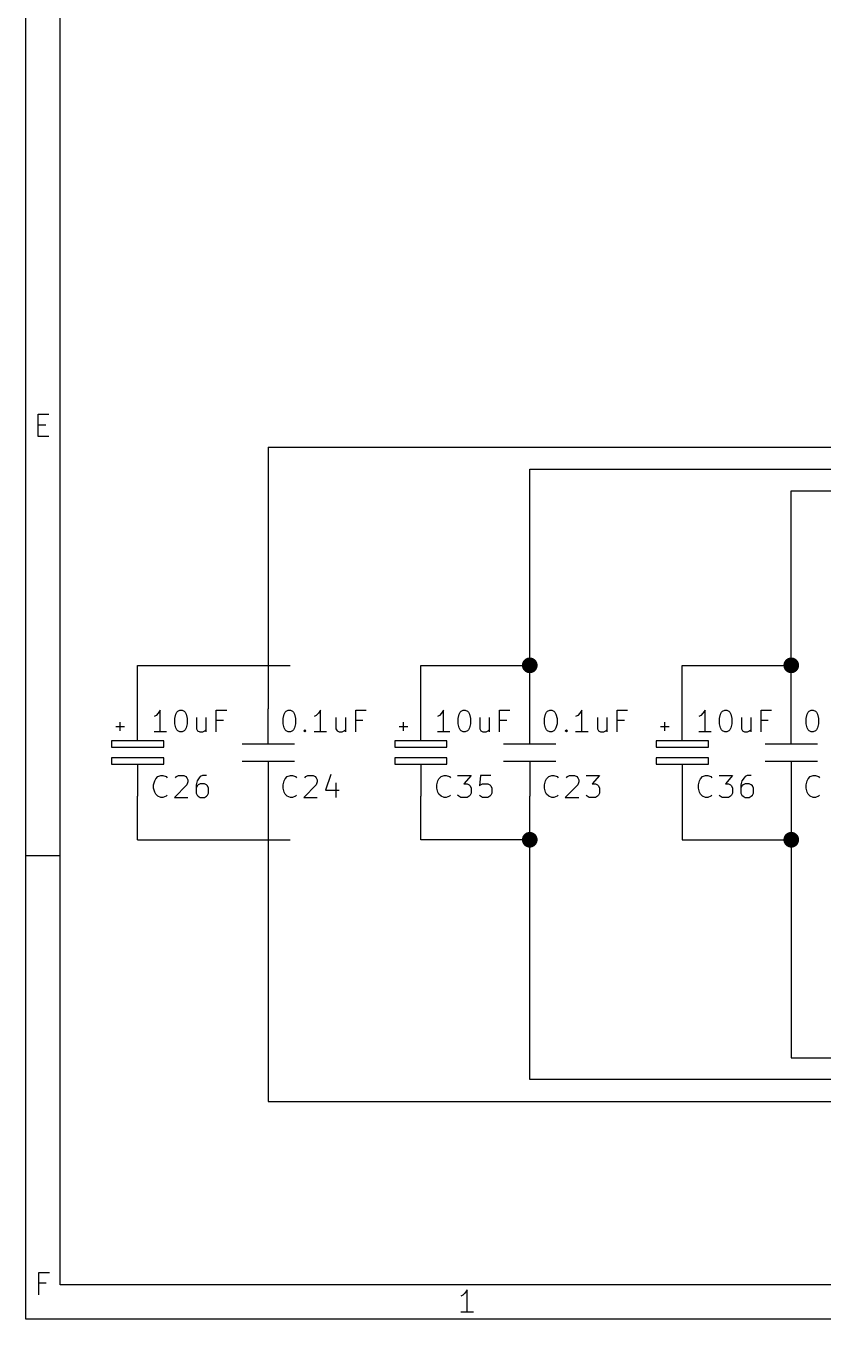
# Model space of a CAD drawing. Header units: inches. Extents: x 0.4 to 16.1, y -11.3 to -0.4.
# Drawn here: x 0.394 to 2.223, y -11.299 to -8.334 of the extents above; entities that cross this region are included whole.
import ezdxf

# ---------------------------------------------------------------- set-up
doc = ezdxf.new("R2010")
doc.units = ezdxf.units.IN
doc.header["$MEASUREMENT"] = 0
for name, color, linetype in [('GREENSIXTYFIVE', 129, 'CONTINUOUS'), ('LIGHTGREEN', 92, 'CONTINUOUS'), ('RED', 14, 'CONTINUOUS')]:
    doc.layers.add(name, color=color, linetype=linetype)

msp = doc.modelspace()

# ---------------------------------------------------------------- linework, layer by layer
at = {"layer": 'GREENSIXTYFIVE', "linetype": 'CONTINUOUS'}
for p, q in [((0.7021, -9.9028), (0.6974, -9.9099)), ((0.7021, -9.9528), (0.7021, -9.9028)), ((0.7402, -9.9076), (0.7426, -9.9052)), ((0.7426, -9.9052), (0.7474, -9.9028)), ((0.7474, -9.9028), (0.7521, -9.9028)), ((0.7521, -9.9028), (0.7569, -9.9052)), ((0.7569, -9.9052), (0.7593, -9.9076)), ((0.8307, -9.9528), (0.8307, -9.9028)), ((0.8307, -9.9028), (0.8545, -9.9028)), ((0.9887, -9.9076), (0.991, -9.9052)), ((0.991, -9.9052), (0.9958, -9.9028)), ((0.9958, -9.9028), (1.0006, -9.9028)), ((1.0006, -9.9028), (1.0053, -9.9052)), ((1.0053, -9.9052), (1.0077, -9.9076)), ((1.0696, -9.9028), (1.0649, -9.9099)), ((1.0696, -9.9528), (1.0696, -9.9028)), ((1.1506, -9.9528), (1.1506, -9.9028)), ((1.1506, -9.9028), (1.1744, -9.9028)), ((1.3521, -9.9028), (1.3474, -9.9099)), ((1.3521, -9.9028), (1.3474, -9.9099)), ((1.3521, -9.9528), (1.3521, -9.9028)), ((1.3521, -9.9528), (1.3521, -9.9028)), ((1.3902, -9.9076), (1.3926, -9.9052)), ((1.3902, -9.9076), (1.3926, -9.9052)), ((1.3926, -9.9052), (1.3974, -9.9028)), ((1.3926, -9.9052), (1.3974, -9.9028)), ((1.3974, -9.9028), (1.4021, -9.9028)), ((1.3974, -9.9028), (1.4021, -9.9028)), ((1.4021, -9.9028), (1.4069, -9.9052)), ((1.4021, -9.9028), (1.4069, -9.9052)), ((1.4069, -9.9052), (1.4093, -9.9076)), ((1.4069, -9.9052), (1.4093, -9.9076)), ((1.4807, -9.9528), (1.4807, -9.9028)), ((1.4807, -9.9028), (1.5045, -9.9028)), ((1.4807, -9.9528), (1.4807, -9.9028)), ((1.4807, -9.9028), (1.5045, -9.9028)), ((1.5887, -9.9076), (1.591, -9.9052)), ((1.5887, -9.9076), (1.591, -9.9052)), ((1.591, -9.9052), (1.5958, -9.9028)), ((1.591, -9.9052), (1.5958, -9.9028)), ((1.5958, -9.9028), (1.6006, -9.9028)), ((1.5958, -9.9028), (1.6006, -9.9028)), ((1.6006, -9.9028), (1.6053, -9.9052)), ((1.6006, -9.9028), (1.6053, -9.9052)), ((1.6053, -9.9052), (1.6077, -9.9076)), ((1.6053, -9.9052), (1.6077, -9.9076)), ((1.6696, -9.9028), (1.6649, -9.9099)), ((1.6696, -9.9028), (1.6649, -9.9099)), ((1.6696, -9.9528), (1.6696, -9.9028)), ((1.6696, -9.9528), (1.6696, -9.9028)), ((1.7506, -9.9528), (1.7506, -9.9028)), ((1.7506, -9.9028), (1.7744, -9.9028)), ((1.7506, -9.9528), (1.7506, -9.9028)), ((1.7506, -9.9028), (1.7744, -9.9028)), ((1.9521, -9.9028), (1.9474, -9.9099)), ((1.9521, -9.9028), (1.9474, -9.9099)), ((1.9521, -9.9528), (1.9521, -9.9028)), ((1.9521, -9.9528), (1.9521, -9.9028)), ((1.9902, -9.9076), (1.9926, -9.9052)), ((1.9902, -9.9076), (1.9926, -9.9052)), ((1.9926, -9.9052), (1.9974, -9.9028)), ((1.9926, -9.9052), (1.9974, -9.9028)), ((1.9974, -9.9028), (2.0021, -9.9028)), ((1.9974, -9.9028), (2.0021, -9.9028)), ((2.0021, -9.9028), (2.0069, -9.9052)), ((2.0021, -9.9028), (2.0069, -9.9052)), ((2.0069, -9.9052), (2.0093, -9.9076)), ((2.0069, -9.9052), (2.0093, -9.9076)), ((2.0807, -9.9528), (2.0807, -9.9028)), ((2.0807, -9.9028), (2.1045, -9.9028)), ((2.0807, -9.9528), (2.0807, -9.9028)), ((2.0807, -9.9028), (2.1045, -9.9028)), ((2.1887, -9.9076), (2.191, -9.9052)), ((2.1887, -9.9076), (2.191, -9.9052)), ((2.191, -9.9052), (2.1958, -9.9028)), ((2.191, -9.9052), (2.1958, -9.9028)), ((2.1958, -9.9028), (2.2006, -9.9028)), ((2.1958, -9.9028), (2.2006, -9.9028)), ((2.2006, -9.9028), (2.2053, -9.9052)), ((2.2006, -9.9028), (2.2053, -9.9052)), ((2.2053, -9.9052), (2.2077, -9.9076)), ((2.2053, -9.9052), (2.2077, -9.9076)), ((0.6926, -9.9147), (0.6879, -9.9171)), ((0.6974, -9.9099), (0.6926, -9.9147)), ((0.7355, -9.9219), (0.7379, -9.9123)), ((0.7355, -9.9338), (0.7355, -9.9219)), ((0.7379, -9.9433), (0.7355, -9.9338)), ((0.7379, -9.9123), (0.7402, -9.9076)), ((0.7593, -9.9076), (0.7617, -9.9123)), ((0.7617, -9.9123), (0.764, -9.9219)), ((0.764, -9.9338), (0.7617, -9.9433)), ((0.764, -9.9219), (0.764, -9.9338)), ((0.7855, -9.9195), (0.7855, -9.9457)), ((0.8069, -9.9195), (0.8069, -9.9528)), ((0.8474, -9.9266), (0.8307, -9.9266)), ((0.9839, -9.9218), (0.9863, -9.9123)), ((0.9839, -9.9338), (0.9839, -9.9218)), ((0.9863, -9.9433), (0.9839, -9.9338)), ((0.9863, -9.9123), (0.9887, -9.9076)), ((1.0077, -9.9076), (1.0101, -9.9123)), ((1.0101, -9.9123), (1.0125, -9.9218)), ((1.0125, -9.9338), (1.0101, -9.9433)), ((1.0125, -9.9218), (1.0125, -9.9338)), ((1.0601, -9.9147), (1.0553, -9.9171)), ((1.0649, -9.9099), (1.0601, -9.9147)), ((1.1053, -9.9195), (1.1053, -9.9457)), ((1.1268, -9.9195), (1.1268, -9.9528)), ((1.1672, -9.9266), (1.1506, -9.9266)), ((1.3426, -9.9147), (1.3379, -9.9171)), ((1.3426, -9.9147), (1.3379, -9.9171)), ((1.3474, -9.9099), (1.3426, -9.9147)), ((1.3474, -9.9099), (1.3426, -9.9147)), ((1.3855, -9.9219), (1.3879, -9.9123)), ((1.3855, -9.9219), (1.3879, -9.9123)), ((1.3855, -9.9338), (1.3855, -9.9219)), ((1.3855, -9.9338), (1.3855, -9.9219)), ((1.3879, -9.9433), (1.3855, -9.9338)), ((1.3879, -9.9433), (1.3855, -9.9338)), ((1.3879, -9.9123), (1.3902, -9.9076)), ((1.3879, -9.9123), (1.3902, -9.9076)), ((1.4093, -9.9076), (1.4117, -9.9123)), ((1.4093, -9.9076), (1.4117, -9.9123)), ((1.4117, -9.9123), (1.414, -9.9219)), ((1.4117, -9.9123), (1.414, -9.9219)), ((1.414, -9.9338), (1.4117, -9.9433)), ((1.414, -9.9338), (1.4117, -9.9433)), ((1.414, -9.9219), (1.414, -9.9338)), ((1.414, -9.9219), (1.414, -9.9338)), ((1.4355, -9.9195), (1.4355, -9.9457)), ((1.4355, -9.9195), (1.4355, -9.9457)), ((1.4569, -9.9195), (1.4569, -9.9528)), ((1.4569, -9.9195), (1.4569, -9.9528)), ((1.4974, -9.9266), (1.4807, -9.9266)), ((1.4974, -9.9266), (1.4807, -9.9266)), ((1.5839, -9.9218), (1.5863, -9.9123)), ((1.5839, -9.9218), (1.5863, -9.9123)), ((1.5839, -9.9338), (1.5839, -9.9218)), ((1.5839, -9.9338), (1.5839, -9.9218)), ((1.5863, -9.9433), (1.5839, -9.9338)), ((1.5863, -9.9433), (1.5839, -9.9338)), ((1.5863, -9.9123), (1.5887, -9.9076)), ((1.5863, -9.9123), (1.5887, -9.9076)), ((1.6077, -9.9076), (1.6101, -9.9123)), ((1.6077, -9.9076), (1.6101, -9.9123)), ((1.6101, -9.9123), (1.6125, -9.9218)), ((1.6101, -9.9123), (1.6125, -9.9218)), ((1.6125, -9.9338), (1.6101, -9.9433)), ((1.6125, -9.9338), (1.6101, -9.9433)), ((1.6125, -9.9218), (1.6125, -9.9338)), ((1.6125, -9.9218), (1.6125, -9.9338)), ((1.6601, -9.9147), (1.6553, -9.9171)), ((1.6601, -9.9147), (1.6553, -9.9171)), ((1.6649, -9.9099), (1.6601, -9.9147)), ((1.6649, -9.9099), (1.6601, -9.9147)), ((1.7053, -9.9195), (1.7053, -9.9457)), ((1.7053, -9.9195), (1.7053, -9.9457)), ((1.7268, -9.9195), (1.7268, -9.9528)), ((1.7268, -9.9195), (1.7268, -9.9528)), ((1.7672, -9.9266), (1.7506, -9.9266)), ((1.7672, -9.9266), (1.7506, -9.9266)), ((1.9426, -9.9147), (1.9379, -9.9171)), ((1.9426, -9.9147), (1.9379, -9.9171)), ((1.9474, -9.9099), (1.9426, -9.9147)), ((1.9474, -9.9099), (1.9426, -9.9147)), ((1.9855, -9.9219), (1.9879, -9.9123)), ((1.9855, -9.9219), (1.9879, -9.9123)), ((1.9855, -9.9338), (1.9855, -9.9219)), ((1.9855, -9.9338), (1.9855, -9.9219)), ((1.9879, -9.9433), (1.9855, -9.9338)), ((1.9879, -9.9433), (1.9855, -9.9338)), ((1.9879, -9.9123), (1.9902, -9.9076)), ((1.9879, -9.9123), (1.9902, -9.9076)), ((2.0093, -9.9076), (2.0117, -9.9123)), ((2.0093, -9.9076), (2.0117, -9.9123)), ((2.0117, -9.9123), (2.014, -9.9219)), ((2.0117, -9.9123), (2.014, -9.9219)), ((2.014, -9.9338), (2.0117, -9.9433)), ((2.014, -9.9338), (2.0117, -9.9433)), ((2.014, -9.9219), (2.014, -9.9338)), ((2.014, -9.9219), (2.014, -9.9338)), ((2.0355, -9.9195), (2.0355, -9.9457)), ((2.0355, -9.9195), (2.0355, -9.9457)), ((2.0569, -9.9195), (2.0569, -9.9528)), ((2.0569, -9.9195), (2.0569, -9.9528)), ((2.0974, -9.9266), (2.0807, -9.9266)), ((2.0974, -9.9266), (2.0807, -9.9266)), ((2.1839, -9.9218), (2.1863, -9.9123)), ((2.1839, -9.9218), (2.1863, -9.9123)), ((2.1839, -9.9338), (2.1839, -9.9218)), ((2.1839, -9.9338), (2.1839, -9.9218)), ((2.1863, -9.9433), (2.1839, -9.9338)), ((2.1863, -9.9433), (2.1839, -9.9338)), ((2.1863, -9.9123), (2.1887, -9.9076)), ((2.1863, -9.9123), (2.1887, -9.9076)), ((2.2077, -9.9076), (2.2101, -9.9123)), ((2.2077, -9.9076), (2.2101, -9.9123)), ((2.2101, -9.9123), (2.2125, -9.9218)), ((2.2101, -9.9123), (2.2125, -9.9218)), ((2.2125, -9.9338), (2.2101, -9.9433)), ((2.2125, -9.9338), (2.2101, -9.9433)), ((2.2125, -9.9218), (2.2125, -9.9338)), ((2.2125, -9.9218), (2.2125, -9.9338)), ((0.7164, -9.9528), (0.6879, -9.9528)), ((0.7402, -9.948), (0.7379, -9.9433)), ((0.7426, -9.9504), (0.7402, -9.948)), ((0.7474, -9.9528), (0.7426, -9.9504)), ((0.7521, -9.9528), (0.7474, -9.9528)), ((0.7569, -9.9504), (0.7521, -9.9528)), ((0.7593, -9.948), (0.7569, -9.9504)), ((0.7617, -9.9433), (0.7593, -9.948)), ((0.7855, -9.9457), (0.7879, -9.9504)), ((0.7879, -9.9504), (0.7926, -9.9528)), ((0.7926, -9.9528), (0.7998, -9.9528)), ((0.7998, -9.9528), (0.8045, -9.9504)), ((0.8045, -9.9504), (0.8069, -9.948)), ((0.9887, -9.948), (0.9863, -9.9433)), ((0.991, -9.9504), (0.9887, -9.948)), ((0.9958, -9.9528), (0.991, -9.9504)), ((1.0006, -9.9528), (0.9958, -9.9528)), ((1.0053, -9.9504), (1.0006, -9.9528)), ((1.0077, -9.948), (1.0053, -9.9504)), ((1.0101, -9.9433), (1.0077, -9.948)), ((1.0315, -9.9504), (1.0339, -9.948)), ((1.0339, -9.9528), (1.0315, -9.9504)), ((1.0339, -9.948), (1.0363, -9.9504)), ((1.0339, -9.948), (1.0339, -9.9528)), ((1.0363, -9.9504), (1.0339, -9.9528)), ((1.0839, -9.9528), (1.0553, -9.9528)), ((1.1053, -9.9457), (1.1077, -9.9504)), ((1.1077, -9.9504), (1.1125, -9.9528)), ((1.1125, -9.9528), (1.1196, -9.9528)), ((1.1196, -9.9528), (1.1244, -9.9504)), ((1.1244, -9.9504), (1.1268, -9.948)), ((1.3664, -9.9528), (1.3379, -9.9528)), ((1.3664, -9.9528), (1.3379, -9.9528)), ((1.3902, -9.948), (1.3879, -9.9433)), ((1.3902, -9.948), (1.3879, -9.9433)), ((1.3926, -9.9504), (1.3902, -9.948)), ((1.3926, -9.9504), (1.3902, -9.948)), ((1.3974, -9.9528), (1.3926, -9.9504)), ((1.3974, -9.9528), (1.3926, -9.9504)), ((1.4021, -9.9528), (1.3974, -9.9528)), ((1.4021, -9.9528), (1.3974, -9.9528)), ((1.4069, -9.9504), (1.4021, -9.9528)), ((1.4069, -9.9504), (1.4021, -9.9528)), ((1.4093, -9.948), (1.4069, -9.9504)), ((1.4093, -9.948), (1.4069, -9.9504)), ((1.4117, -9.9433), (1.4093, -9.948)), ((1.4117, -9.9433), (1.4093, -9.948)), ((1.4355, -9.9457), (1.4379, -9.9504)), ((1.4355, -9.9457), (1.4379, -9.9504)), ((1.4379, -9.9504), (1.4426, -9.9528)), ((1.4379, -9.9504), (1.4426, -9.9528)), ((1.4426, -9.9528), (1.4498, -9.9528)), ((1.4426, -9.9528), (1.4498, -9.9528)), ((1.4498, -9.9528), (1.4545, -9.9504)), ((1.4498, -9.9528), (1.4545, -9.9504)), ((1.4545, -9.9504), (1.4569, -9.948)), ((1.4545, -9.9504), (1.4569, -9.948)), ((1.5887, -9.948), (1.5863, -9.9433)), ((1.5887, -9.948), (1.5863, -9.9433)), ((1.591, -9.9504), (1.5887, -9.948)), ((1.591, -9.9504), (1.5887, -9.948)), ((1.5958, -9.9528), (1.591, -9.9504)), ((1.5958, -9.9528), (1.591, -9.9504)), ((1.6006, -9.9528), (1.5958, -9.9528)), ((1.6006, -9.9528), (1.5958, -9.9528)), ((1.6053, -9.9504), (1.6006, -9.9528)), ((1.6053, -9.9504), (1.6006, -9.9528)), ((1.6077, -9.948), (1.6053, -9.9504)), ((1.6077, -9.948), (1.6053, -9.9504)), ((1.6101, -9.9433), (1.6077, -9.948)), ((1.6101, -9.9433), (1.6077, -9.948)), ((1.6315, -9.9504), (1.6339, -9.948)), ((1.6315, -9.9504), (1.6339, -9.948)), ((1.6339, -9.9528), (1.6315, -9.9504)), ((1.6339, -9.9528), (1.6315, -9.9504)), ((1.6339, -9.948), (1.6363, -9.9504)), ((1.6339, -9.948), (1.6339, -9.9528)), ((1.6339, -9.948), (1.6363, -9.9504)), ((1.6339, -9.948), (1.6339, -9.9528)), ((1.6363, -9.9504), (1.6339, -9.9528)), ((1.6363, -9.9504), (1.6339, -9.9528)), ((1.6839, -9.9528), (1.6553, -9.9528)), ((1.6839, -9.9528), (1.6553, -9.9528)), ((1.7053, -9.9457), (1.7077, -9.9504)), ((1.7053, -9.9457), (1.7077, -9.9504)), ((1.7077, -9.9504), (1.7125, -9.9528)), ((1.7077, -9.9504), (1.7125, -9.9528)), ((1.7125, -9.9528), (1.7196, -9.9528)), ((1.7125, -9.9528), (1.7196, -9.9528)), ((1.7196, -9.9528), (1.7244, -9.9504)), ((1.7196, -9.9528), (1.7244, -9.9504)), ((1.7244, -9.9504), (1.7268, -9.948)), ((1.7244, -9.9504), (1.7268, -9.948)), ((1.9664, -9.9528), (1.9379, -9.9528)), ((1.9664, -9.9528), (1.9379, -9.9528)), ((1.9902, -9.948), (1.9879, -9.9433)), ((1.9902, -9.948), (1.9879, -9.9433)), ((1.9926, -9.9504), (1.9902, -9.948)), ((1.9926, -9.9504), (1.9902, -9.948)), ((1.9974, -9.9528), (1.9926, -9.9504)), ((1.9974, -9.9528), (1.9926, -9.9504)), ((2.0021, -9.9528), (1.9974, -9.9528)), ((2.0021, -9.9528), (1.9974, -9.9528)), ((2.0069, -9.9504), (2.0021, -9.9528)), ((2.0069, -9.9504), (2.0021, -9.9528)), ((2.0093, -9.948), (2.0069, -9.9504)), ((2.0093, -9.948), (2.0069, -9.9504)), ((2.0117, -9.9433), (2.0093, -9.948)), ((2.0117, -9.9433), (2.0093, -9.948)), ((2.0355, -9.9457), (2.0379, -9.9504)), ((2.0355, -9.9457), (2.0379, -9.9504)), ((2.0379, -9.9504), (2.0426, -9.9528)), ((2.0379, -9.9504), (2.0426, -9.9528)), ((2.0426, -9.9528), (2.0498, -9.9528)), ((2.0426, -9.9528), (2.0498, -9.9528)), ((2.0498, -9.9528), (2.0545, -9.9504)), ((2.0498, -9.9528), (2.0545, -9.9504)), ((2.0545, -9.9504), (2.0569, -9.948)), ((2.0545, -9.9504), (2.0569, -9.948)), ((2.1887, -9.948), (2.1863, -9.9433)), ((2.1887, -9.948), (2.1863, -9.9433)), ((2.191, -9.9504), (2.1887, -9.948)), ((2.191, -9.9504), (2.1887, -9.948)), ((2.1958, -9.9528), (2.191, -9.9504)), ((2.1958, -9.9528), (2.191, -9.9504)), ((2.2006, -9.9528), (2.1958, -9.9528)), ((2.2006, -9.9528), (2.1958, -9.9528)), ((2.2053, -9.9504), (2.2006, -9.9528)), ((2.2053, -9.9504), (2.2006, -9.9528)), ((2.2077, -9.948), (2.2053, -9.9504)), ((2.2077, -9.948), (2.2053, -9.9504)), ((2.2101, -9.9433), (2.2077, -9.948)), ((2.2101, -9.9433), (2.2077, -9.948)), ((0.6964, -10.0552), (0.7036, -10.0528)), ((0.7036, -10.0528), (0.7083, -10.0528)), ((0.7083, -10.0528), (0.7155, -10.0552)), ((0.7393, -10.0552), (0.744, -10.0528)), ((0.744, -10.0528), (0.756, -10.0528)), ((0.756, -10.0528), (0.7607, -10.0552)), ((0.7988, -10.0528), (0.794, -10.0552)), ((0.8083, -10.0528), (0.7988, -10.0528)), ((0.9934, -10.0552), (1.0006, -10.0528)), ((1.0006, -10.0528), (1.0053, -10.0528)), ((1.0053, -10.0528), (1.0125, -10.0552)), ((1.0363, -10.0552), (1.041, -10.0528)), ((1.041, -10.0528), (1.0529, -10.0528)), ((1.0529, -10.0528), (1.0577, -10.0552)), ((1.0934, -10.0504), (1.0815, -10.0861)), ((1.3464, -10.0552), (1.3536, -10.0528)), ((1.3464, -10.0552), (1.3536, -10.0528)), ((1.3536, -10.0528), (1.3583, -10.0528)), ((1.3536, -10.0528), (1.3583, -10.0528)), ((1.3583, -10.0528), (1.3655, -10.0552)), ((1.3583, -10.0528), (1.3655, -10.0552)), ((1.3845, -10.0528), (1.4155, -10.0528)), ((1.3845, -10.0528), (1.4155, -10.0528)), ((1.4155, -10.0528), (1.3988, -10.0719)), ((1.4155, -10.0528), (1.3988, -10.0719)), ((1.4369, -10.0528), (1.4345, -10.0766)), ((1.4369, -10.0528), (1.4345, -10.0766)), ((1.4607, -10.0528), (1.4369, -10.0528)), ((1.4607, -10.0528), (1.4369, -10.0528)), ((1.5934, -10.0552), (1.6006, -10.0528)), ((1.5934, -10.0552), (1.6006, -10.0528)), ((1.6006, -10.0528), (1.6053, -10.0528)), ((1.6006, -10.0528), (1.6053, -10.0528)), ((1.6053, -10.0528), (1.6125, -10.0552)), ((1.6053, -10.0528), (1.6125, -10.0552)), ((1.6363, -10.0552), (1.641, -10.0528)), ((1.6363, -10.0552), (1.641, -10.0528)), ((1.641, -10.0528), (1.6529, -10.0528)), ((1.641, -10.0528), (1.6529, -10.0528)), ((1.6529, -10.0528), (1.6577, -10.0552)), ((1.6529, -10.0528), (1.6577, -10.0552)), ((1.6791, -10.0528), (1.7101, -10.0528)), ((1.6791, -10.0528), (1.7101, -10.0528)), ((1.7101, -10.0528), (1.6934, -10.0718)), ((1.7101, -10.0528), (1.6934, -10.0718)), ((1.9464, -10.0552), (1.9536, -10.0528)), ((1.9464, -10.0552), (1.9536, -10.0528)), ((1.9536, -10.0528), (1.9583, -10.0528)), ((1.9536, -10.0528), (1.9583, -10.0528)), ((1.9583, -10.0528), (1.9655, -10.0552)), ((1.9583, -10.0528), (1.9655, -10.0552)), ((1.9845, -10.0528), (2.0155, -10.0528)), ((1.9845, -10.0528), (2.0155, -10.0528)), ((2.0155, -10.0528), (1.9988, -10.0719)), ((2.0155, -10.0528), (1.9988, -10.0719)), ((2.0488, -10.0528), (2.044, -10.0552)), ((2.0488, -10.0528), (2.044, -10.0552)), ((2.0583, -10.0528), (2.0488, -10.0528)), ((2.0583, -10.0528), (2.0488, -10.0528)), ((2.1934, -10.0552), (2.2006, -10.0528)), ((2.1934, -10.0552), (2.2006, -10.0528)), ((2.2006, -10.0528), (2.2053, -10.0528)), ((2.2006, -10.0528), (2.2053, -10.0528)), ((2.2053, -10.0528), (2.2125, -10.0552)), ((2.2053, -10.0528), (2.2125, -10.0552)), ((0.6869, -10.0742), (0.6893, -10.0647)), ((0.6869, -10.0814), (0.6869, -10.0742)), ((0.6893, -10.0909), (0.6869, -10.0814)), ((0.6893, -10.0647), (0.6917, -10.0599)), ((0.6917, -10.0599), (0.6964, -10.0552)), ((0.7155, -10.0552), (0.7179, -10.0576)), ((0.7631, -10.0742), (0.7345, -10.1028)), ((0.7369, -10.0576), (0.7393, -10.0552)), ((0.7607, -10.0552), (0.7631, -10.0576)), ((0.7631, -10.0576), (0.7655, -10.0623)), ((0.7655, -10.0671), (0.7631, -10.0742)), ((0.7655, -10.0623), (0.7655, -10.0671)), ((0.7869, -10.0647), (0.7845, -10.0742)), ((0.7845, -10.0742), (0.7845, -10.0933)), ((0.7869, -10.0766), (0.7845, -10.0814)), ((0.7917, -10.0576), (0.7869, -10.0647)), ((0.7893, -10.0742), (0.7869, -10.0766)), ((0.794, -10.0719), (0.7893, -10.0742)), ((0.794, -10.0552), (0.7917, -10.0576)), ((0.8036, -10.0719), (0.794, -10.0719)), ((0.8083, -10.0742), (0.8036, -10.0719)), ((0.8107, -10.0766), (0.8083, -10.0742)), ((0.8131, -10.0814), (0.8107, -10.0766)), ((0.8131, -10.0933), (0.8131, -10.0814)), ((0.9839, -10.0742), (0.9863, -10.0647)), ((0.9839, -10.0814), (0.9839, -10.0742)), ((0.9863, -10.0909), (0.9839, -10.0814)), ((0.9863, -10.0647), (0.9887, -10.0599)), ((0.9887, -10.0599), (0.9934, -10.0552)), ((1.0125, -10.0552), (1.0149, -10.0576)), ((1.0601, -10.0742), (1.0315, -10.1028)), ((1.0339, -10.0576), (1.0363, -10.0552)), ((1.0577, -10.0552), (1.0601, -10.0576)), ((1.0601, -10.0576), (1.0625, -10.0623)), ((1.0625, -10.0671), (1.0601, -10.0742)), ((1.0625, -10.0623), (1.0625, -10.0671)), ((1.1053, -10.0695), (1.1053, -10.1028)), ((1.3369, -10.0742), (1.3393, -10.0647)), ((1.3369, -10.0742), (1.3393, -10.0647)), ((1.3369, -10.0814), (1.3369, -10.0742)), ((1.3369, -10.0814), (1.3369, -10.0742)), ((1.3393, -10.0909), (1.3369, -10.0814)), ((1.3393, -10.0909), (1.3369, -10.0814)), ((1.3393, -10.0647), (1.3417, -10.0599)), ((1.3393, -10.0647), (1.3417, -10.0599)), ((1.3417, -10.0599), (1.3464, -10.0552)), ((1.3417, -10.0599), (1.3464, -10.0552)), ((1.3655, -10.0552), (1.3679, -10.0576)), ((1.3655, -10.0552), (1.3679, -10.0576)), ((1.3988, -10.0719), (1.406, -10.0719)), ((1.3988, -10.0719), (1.406, -10.0719)), ((1.406, -10.0719), (1.4107, -10.0742)), ((1.406, -10.0719), (1.4107, -10.0742)), ((1.4107, -10.0742), (1.4131, -10.0766)), ((1.4107, -10.0742), (1.4131, -10.0766)), ((1.4131, -10.0766), (1.4155, -10.0814)), ((1.4131, -10.0766), (1.4155, -10.0814)), ((1.4155, -10.0814), (1.4155, -10.0933)), ((1.4155, -10.0814), (1.4155, -10.0933)), ((1.4345, -10.0766), (1.4369, -10.0742)), ((1.4345, -10.0766), (1.4369, -10.0742)), ((1.4369, -10.0742), (1.4417, -10.0719)), ((1.4369, -10.0742), (1.4417, -10.0719)), ((1.4417, -10.0719), (1.4536, -10.0719)), ((1.4417, -10.0719), (1.4536, -10.0719)), ((1.4536, -10.0719), (1.4583, -10.0742)), ((1.4536, -10.0719), (1.4583, -10.0742)), ((1.4583, -10.0742), (1.4607, -10.0766)), ((1.4583, -10.0742), (1.4607, -10.0766)), ((1.4607, -10.0766), (1.4631, -10.0814)), ((1.4607, -10.0766), (1.4631, -10.0814)), ((1.4631, -10.0814), (1.4631, -10.0933)), ((1.4631, -10.0814), (1.4631, -10.0933)), ((1.5839, -10.0742), (1.5863, -10.0647)), ((1.5839, -10.0742), (1.5863, -10.0647)), ((1.5839, -10.0814), (1.5839, -10.0742)), ((1.5839, -10.0814), (1.5839, -10.0742)), ((1.5863, -10.0909), (1.5839, -10.0814)), ((1.5863, -10.0909), (1.5839, -10.0814)), ((1.5863, -10.0647), (1.5887, -10.0599)), ((1.5863, -10.0647), (1.5887, -10.0599)), ((1.5887, -10.0599), (1.5934, -10.0552)), ((1.5887, -10.0599), (1.5934, -10.0552)), ((1.6125, -10.0552), (1.6149, -10.0576)), ((1.6125, -10.0552), (1.6149, -10.0576)), ((1.6601, -10.0742), (1.6315, -10.1028)), ((1.6601, -10.0742), (1.6315, -10.1028)), ((1.6339, -10.0576), (1.6363, -10.0552)), ((1.6339, -10.0576), (1.6363, -10.0552)), ((1.6577, -10.0552), (1.6601, -10.0576)), ((1.6577, -10.0552), (1.6601, -10.0576)), ((1.6601, -10.0576), (1.6625, -10.0623)), ((1.6601, -10.0576), (1.6625, -10.0623)), ((1.6625, -10.0671), (1.6601, -10.0742)), ((1.6625, -10.0671), (1.6601, -10.0742)), ((1.6625, -10.0623), (1.6625, -10.0671)), ((1.6625, -10.0623), (1.6625, -10.0671)), ((1.6934, -10.0718), (1.7006, -10.0718)), ((1.6934, -10.0718), (1.7006, -10.0718)), ((1.7006, -10.0718), (1.7053, -10.0742)), ((1.7006, -10.0718), (1.7053, -10.0742)), ((1.7053, -10.0742), (1.7077, -10.0766)), ((1.7053, -10.0742), (1.7077, -10.0766)), ((1.7077, -10.0766), (1.7101, -10.0814)), ((1.7077, -10.0766), (1.7101, -10.0814)), ((1.7101, -10.0814), (1.7101, -10.0933)), ((1.7101, -10.0814), (1.7101, -10.0933)), ((1.9369, -10.0742), (1.9393, -10.0647)), ((1.9369, -10.0742), (1.9393, -10.0647)), ((1.9369, -10.0814), (1.9369, -10.0742)), ((1.9369, -10.0814), (1.9369, -10.0742)), ((1.9393, -10.0909), (1.9369, -10.0814)), ((1.9393, -10.0909), (1.9369, -10.0814)), ((1.9393, -10.0647), (1.9417, -10.0599)), ((1.9393, -10.0647), (1.9417, -10.0599)), ((1.9417, -10.0599), (1.9464, -10.0552)), ((1.9417, -10.0599), (1.9464, -10.0552)), ((1.9655, -10.0552), (1.9679, -10.0576)), ((1.9655, -10.0552), (1.9679, -10.0576)), ((1.9988, -10.0719), (2.006, -10.0719)), ((1.9988, -10.0719), (2.006, -10.0719)), ((2.006, -10.0719), (2.0107, -10.0742)), ((2.006, -10.0719), (2.0107, -10.0742)), ((2.0107, -10.0742), (2.0131, -10.0766)), ((2.0107, -10.0742), (2.0131, -10.0766)), ((2.0131, -10.0766), (2.0155, -10.0814)), ((2.0131, -10.0766), (2.0155, -10.0814)), ((2.0155, -10.0814), (2.0155, -10.0933)), ((2.0155, -10.0814), (2.0155, -10.0933)), ((2.0369, -10.0647), (2.0345, -10.0742)), ((2.0369, -10.0647), (2.0345, -10.0742)), ((2.0345, -10.0742), (2.0345, -10.0933)), ((2.0345, -10.0742), (2.0345, -10.0933)), ((2.0369, -10.0766), (2.0345, -10.0814)), ((2.0369, -10.0766), (2.0345, -10.0814)), ((2.0417, -10.0576), (2.0369, -10.0647)), ((2.0417, -10.0576), (2.0369, -10.0647)), ((2.0393, -10.0742), (2.0369, -10.0766)), ((2.0393, -10.0742), (2.0369, -10.0766)), ((2.044, -10.0719), (2.0393, -10.0742)), ((2.044, -10.0719), (2.0393, -10.0742)), ((2.044, -10.0552), (2.0417, -10.0576)), ((2.044, -10.0552), (2.0417, -10.0576)), ((2.0536, -10.0719), (2.044, -10.0719)), ((2.0536, -10.0719), (2.044, -10.0719)), ((2.0583, -10.0742), (2.0536, -10.0719)), ((2.0583, -10.0742), (2.0536, -10.0719)), ((2.0607, -10.0766), (2.0583, -10.0742)), ((2.0607, -10.0766), (2.0583, -10.0742)), ((2.0631, -10.0814), (2.0607, -10.0766)), ((2.0631, -10.0814), (2.0607, -10.0766)), ((2.0631, -10.0933), (2.0631, -10.0814)), ((2.0631, -10.0933), (2.0631, -10.0814)), ((2.1839, -10.0742), (2.1863, -10.0647)), ((2.1839, -10.0742), (2.1863, -10.0647)), ((2.1839, -10.0814), (2.1839, -10.0742)), ((2.1839, -10.0814), (2.1839, -10.0742)), ((2.1863, -10.0909), (2.1839, -10.0814)), ((2.1863, -10.0909), (2.1839, -10.0814)), ((2.1863, -10.0647), (2.1887, -10.0599)), ((2.1863, -10.0647), (2.1887, -10.0599)), ((2.1887, -10.0599), (2.1934, -10.0552)), ((2.1887, -10.0599), (2.1934, -10.0552)), ((2.2125, -10.0552), (2.2149, -10.0576)), ((2.2125, -10.0552), (2.2149, -10.0576)), ((0.6917, -10.0957), (0.6893, -10.0909)), ((0.6964, -10.1004), (0.6917, -10.0957)), ((0.7036, -10.1028), (0.6964, -10.1004)), ((0.7083, -10.1028), (0.7036, -10.1028)), ((0.7155, -10.1004), (0.7083, -10.1028)), ((0.7179, -10.098), (0.7155, -10.1004)), ((0.7345, -10.1028), (0.7655, -10.1028)), ((0.7845, -10.0933), (0.7869, -10.098)), ((0.7869, -10.098), (0.7893, -10.1004)), ((0.7893, -10.1004), (0.794, -10.1028)), ((0.794, -10.1028), (0.8036, -10.1028)), ((0.8036, -10.1028), (0.8083, -10.1004)), ((0.8083, -10.1004), (0.8107, -10.098)), ((0.8107, -10.098), (0.8131, -10.0933)), ((0.9887, -10.0957), (0.9863, -10.0909)), ((0.9934, -10.1004), (0.9887, -10.0957)), ((1.0006, -10.1028), (0.9934, -10.1004)), ((1.0053, -10.1028), (1.0006, -10.1028)), ((1.0125, -10.1004), (1.0053, -10.1028)), ((1.0149, -10.098), (1.0125, -10.1004)), ((1.0315, -10.1028), (1.0625, -10.1028)), ((1.0815, -10.0861), (1.1125, -10.0861)), ((1.3417, -10.0957), (1.3393, -10.0909)), ((1.3417, -10.0957), (1.3393, -10.0909)), ((1.3464, -10.1004), (1.3417, -10.0957)), ((1.3464, -10.1004), (1.3417, -10.0957)), ((1.3536, -10.1028), (1.3464, -10.1004)), ((1.3536, -10.1028), (1.3464, -10.1004)), ((1.3583, -10.1028), (1.3536, -10.1028)), ((1.3583, -10.1028), (1.3536, -10.1028)), ((1.3655, -10.1004), (1.3583, -10.1028)), ((1.3655, -10.1004), (1.3583, -10.1028)), ((1.3679, -10.098), (1.3655, -10.1004)), ((1.3679, -10.098), (1.3655, -10.1004)), ((1.3869, -10.1004), (1.3845, -10.098)), ((1.3869, -10.1004), (1.3845, -10.098)), ((1.3917, -10.1028), (1.3869, -10.1004)), ((1.3917, -10.1028), (1.3869, -10.1004)), ((1.406, -10.1028), (1.3917, -10.1028)), ((1.406, -10.1028), (1.3917, -10.1028)), ((1.4107, -10.1004), (1.406, -10.1028)), ((1.4107, -10.1004), (1.406, -10.1028)), ((1.4131, -10.098), (1.4107, -10.1004)), ((1.4131, -10.098), (1.4107, -10.1004)), ((1.4155, -10.0933), (1.4131, -10.098)), ((1.4155, -10.0933), (1.4131, -10.098)), ((1.4369, -10.1004), (1.4345, -10.098)), ((1.4369, -10.1004), (1.4345, -10.098)), ((1.4417, -10.1028), (1.4369, -10.1004)), ((1.4417, -10.1028), (1.4369, -10.1004)), ((1.4536, -10.1028), (1.4417, -10.1028)), ((1.4536, -10.1028), (1.4417, -10.1028)), ((1.4583, -10.1004), (1.4536, -10.1028)), ((1.4583, -10.1004), (1.4536, -10.1028)), ((1.4607, -10.098), (1.4583, -10.1004)), ((1.4607, -10.098), (1.4583, -10.1004)), ((1.4631, -10.0933), (1.4607, -10.098)), ((1.4631, -10.0933), (1.4607, -10.098)), ((1.5887, -10.0957), (1.5863, -10.0909)), ((1.5887, -10.0957), (1.5863, -10.0909)), ((1.5934, -10.1004), (1.5887, -10.0957)), ((1.5934, -10.1004), (1.5887, -10.0957)), ((1.6006, -10.1028), (1.5934, -10.1004)), ((1.6006, -10.1028), (1.5934, -10.1004)), ((1.6053, -10.1028), (1.6006, -10.1028)), ((1.6053, -10.1028), (1.6006, -10.1028)), ((1.6125, -10.1004), (1.6053, -10.1028)), ((1.6125, -10.1004), (1.6053, -10.1028)), ((1.6149, -10.098), (1.6125, -10.1004)), ((1.6149, -10.098), (1.6125, -10.1004)), ((1.6315, -10.1028), (1.6625, -10.1028)), ((1.6315, -10.1028), (1.6625, -10.1028)), ((1.6815, -10.1004), (1.6791, -10.098)), ((1.6815, -10.1004), (1.6791, -10.098)), ((1.6863, -10.1028), (1.6815, -10.1004)), ((1.6863, -10.1028), (1.6815, -10.1004)), ((1.7006, -10.1028), (1.6863, -10.1028)), ((1.7006, -10.1028), (1.6863, -10.1028)), ((1.7053, -10.1004), (1.7006, -10.1028)), ((1.7053, -10.1004), (1.7006, -10.1028)), ((1.7077, -10.098), (1.7053, -10.1004)), ((1.7077, -10.098), (1.7053, -10.1004)), ((1.7101, -10.0933), (1.7077, -10.098)), ((1.7101, -10.0933), (1.7077, -10.098)), ((1.9417, -10.0957), (1.9393, -10.0909)), ((1.9417, -10.0957), (1.9393, -10.0909)), ((1.9464, -10.1004), (1.9417, -10.0957)), ((1.9464, -10.1004), (1.9417, -10.0957)), ((1.9536, -10.1028), (1.9464, -10.1004)), ((1.9536, -10.1028), (1.9464, -10.1004)), ((1.9583, -10.1028), (1.9536, -10.1028)), ((1.9583, -10.1028), (1.9536, -10.1028)), ((1.9655, -10.1004), (1.9583, -10.1028)), ((1.9655, -10.1004), (1.9583, -10.1028)), ((1.9679, -10.098), (1.9655, -10.1004)), ((1.9679, -10.098), (1.9655, -10.1004)), ((1.9869, -10.1004), (1.9845, -10.098)), ((1.9869, -10.1004), (1.9845, -10.098)), ((1.9917, -10.1028), (1.9869, -10.1004)), ((1.9917, -10.1028), (1.9869, -10.1004)), ((2.006, -10.1028), (1.9917, -10.1028)), ((2.006, -10.1028), (1.9917, -10.1028)), ((2.0107, -10.1004), (2.006, -10.1028)), ((2.0107, -10.1004), (2.006, -10.1028)), ((2.0131, -10.098), (2.0107, -10.1004)), ((2.0131, -10.098), (2.0107, -10.1004)), ((2.0155, -10.0933), (2.0131, -10.098)), ((2.0155, -10.0933), (2.0131, -10.098)), ((2.0345, -10.0933), (2.0369, -10.098)), ((2.0345, -10.0933), (2.0369, -10.098)), ((2.0369, -10.098), (2.0393, -10.1004)), ((2.0369, -10.098), (2.0393, -10.1004)), ((2.0393, -10.1004), (2.044, -10.1028)), ((2.0393, -10.1004), (2.044, -10.1028)), ((2.044, -10.1028), (2.0536, -10.1028)), ((2.044, -10.1028), (2.0536, -10.1028)), ((2.0536, -10.1028), (2.0583, -10.1004)), ((2.0536, -10.1028), (2.0583, -10.1004)), ((2.0583, -10.1004), (2.0607, -10.098)), ((2.0583, -10.1004), (2.0607, -10.098)), ((2.0607, -10.098), (2.0631, -10.0933)), ((2.0607, -10.098), (2.0631, -10.0933)), ((2.1887, -10.0957), (2.1863, -10.0909)), ((2.1887, -10.0957), (2.1863, -10.0909)), ((2.1934, -10.1004), (2.1887, -10.0957)), ((2.1934, -10.1004), (2.1887, -10.0957)), ((2.2006, -10.1028), (2.1934, -10.1004)), ((2.2006, -10.1028), (2.1934, -10.1004)), ((2.2053, -10.1028), (2.2006, -10.1028)), ((2.2053, -10.1028), (2.2006, -10.1028)), ((2.2125, -10.1004), (2.2053, -10.1028)), ((2.2125, -10.1004), (2.2053, -10.1028)), ((2.2149, -10.098), (2.2125, -10.1004)), ((2.2149, -10.098), (2.2125, -10.1004))]:
    msp.add_line(p, q, dxfattribs=at)
at = {"layer": 'LIGHTGREEN', "linetype": 'CONTINUOUS'}
for p, q in [((0.95, -9.3), (3.25, -9.3)), ((0.95, -9.3), (0.95, -9.9)), ((1.55, -9.35), (3.15, -9.35)), ((1.55, -9.8), (1.55, -9.35)), ((2.15, -9.4), (3.05, -9.4)), ((2.15, -9.8), (2.15, -9.4)), ((0.65, -9.8), (1, -9.8)), ((0.65, -9.9), (0.65, -9.8)), ((1.3, -9.8), (1.55, -9.8)), ((1.3, -9.9), (1.3, -9.8)), ((1.55, -9.9), (1.55, -9.8)), ((1.9, -9.9), (1.9, -9.8)), ((1.9, -9.8), (2.15, -9.8)), ((2.15, -9.9), (2.15, -9.8)), ((0.65, -10.2), (0.65, -10.1)), ((0.95, -10.1), (0.95, -10.8)), ((1.3, -10.2), (1.3, -10.1)), ((1.55, -10.2), (1.55, -10.1)), ((1.9, -10.1), (1.9, -10.2)), ((2.15, -10.1), (2.15, -10.2)), ((0.65, -10.2), (1, -10.2)), ((1.55, -10.2), (1.3, -10.2)), ((1.55, -10.75), (1.55, -10.2)), ((1.9, -10.2), (2.15, -10.2)), ((2.15, -10.2), (2.15, -10.7)), ((2.15, -10.7), (3.05, -10.7)), ((3.15, -10.75), (1.55, -10.75)), ((0.95, -10.8), (3.25, -10.8))]:
    msp.add_line(p, q, dxfattribs=at)
at = {"layer": 'LIGHTGREEN', "const_width": 0.018}
for points in [[(1.541, -9.8, 1), (1.559, -9.8, 1)], [(2.141, -9.8, 1), (2.159, -9.8, 1)], [(1.541, -10.2, 1), (1.559, -10.2, 1)], [(2.141, -10.2, 1), (2.159, -10.2, 1)]]:
    msp.add_lwpolyline(points, format="xyb", close=True, dxfattribs=at)
at = {"layer": 'RED', "linetype": 'CONTINUOUS'}
for p, q in [((0.3937, -11.2993), (0.3937, -0.3937)), ((0.4724, -11.2206), (0.4724, -0.4724)), ((0.4221, -9.2753), (0.4221, -9.2242)), ((0.4221, -9.2242), (0.4465, -9.2242)), ((0.4221, -9.2485), (0.4392, -9.2485)), ((0.4465, -9.2753), (0.4221, -9.2753)), ((0.65, -9.973), (0.65, -9.9)), ((0.95, -9.98), (0.95, -9.9)), ((1.3, -9.973), (1.3, -9.9)), ((1.3, -9.973), (1.3, -9.9)), ((1.55, -9.98), (1.55, -9.9)), ((1.55, -9.98), (1.55, -9.9)), ((1.9, -9.973), (1.9, -9.9)), ((1.9, -9.973), (1.9, -9.9)), ((2.15, -9.98), (2.15, -9.9)), ((2.15, -9.98), (2.15, -9.9)), ((0.61, -9.95), (0.61, -9.93)), ((1.26, -9.95), (1.26, -9.93)), ((1.86, -9.95), (1.86, -9.93)), ((0.6, -9.94), (0.62, -9.94)), ((1.25, -9.94), (1.27, -9.94)), ((1.85, -9.94), (1.87, -9.94)), ((0.59, -9.973), (0.59, -9.988)), ((0.71, -9.973), (0.59, -9.973)), ((0.59, -9.988), (0.71, -9.988)), ((0.71, -9.988), (0.71, -9.973)), ((0.89, -9.98), (1.01, -9.98)), ((1.24, -9.973), (1.24, -9.988)), ((1.36, -9.973), (1.24, -9.973)), ((1.24, -9.988), (1.36, -9.988)), ((1.36, -9.988), (1.36, -9.973)), ((1.49, -9.98), (1.61, -9.98)), ((1.84, -9.973), (1.84, -9.988)), ((1.96, -9.973), (1.84, -9.973)), ((1.84, -9.988), (1.96, -9.988)), ((1.96, -9.988), (1.96, -9.973)), ((2.09, -9.98), (2.21, -9.98)), ((0.59, -10.012), (0.59, -10.027)), ((0.71, -10.012), (0.59, -10.012)), ((0.71, -10.027), (0.71, -10.012)), ((0.89, -10.02), (1.01, -10.02)), ((0.95, -10.02), (0.95, -10.1)), ((1.24, -10.012), (1.24, -10.027)), ((1.36, -10.012), (1.24, -10.012)), ((1.36, -10.027), (1.36, -10.012)), ((1.49, -10.02), (1.61, -10.02)), ((1.55, -10.02), (1.55, -10.1)), ((1.55, -10.02), (1.55, -10.1)), ((1.84, -10.012), (1.84, -10.027)), ((1.96, -10.012), (1.84, -10.012)), ((1.96, -10.027), (1.96, -10.012)), ((2.09, -10.02), (2.21, -10.02)), ((2.15, -10.02), (2.15, -10.1)), ((2.15, -10.02), (2.15, -10.1)), ((0.59, -10.027), (0.71, -10.027)), ((0.65, -10.027), (0.65, -10.1)), ((1.24, -10.027), (1.36, -10.027)), ((1.3, -10.027), (1.3, -10.1)), ((1.3, -10.027), (1.3, -10.1)), ((1.84, -10.027), (1.96, -10.027)), ((1.9, -10.027), (1.9, -10.1)), ((1.9, -10.027), (1.9, -10.1)), ((0.3937, -10.2362), (0.4724, -10.2362)), ((0.4233, -11.2438), (0.4233, -11.1927)), ((0.4233, -11.1927), (0.4477, -11.1927)), ((0.4404, -11.217), (0.4233, -11.217)), ((16.0626, -11.2206), (0.4724, -11.2206)), ((1.4013, -11.2394), (1.3965, -11.2443)), ((1.4062, -11.2321), (1.4013, -11.2394)), ((1.4062, -11.2833), (1.4062, -11.2321)), ((1.3965, -11.2443), (1.3916, -11.2467)), ((16.1413, -11.2993), (0.3937, -11.2993)), ((1.4208, -11.2833), (1.3916, -11.2833))]:
    msp.add_line(p, q, dxfattribs=at)

doc.saveas('drawing.dxf')
